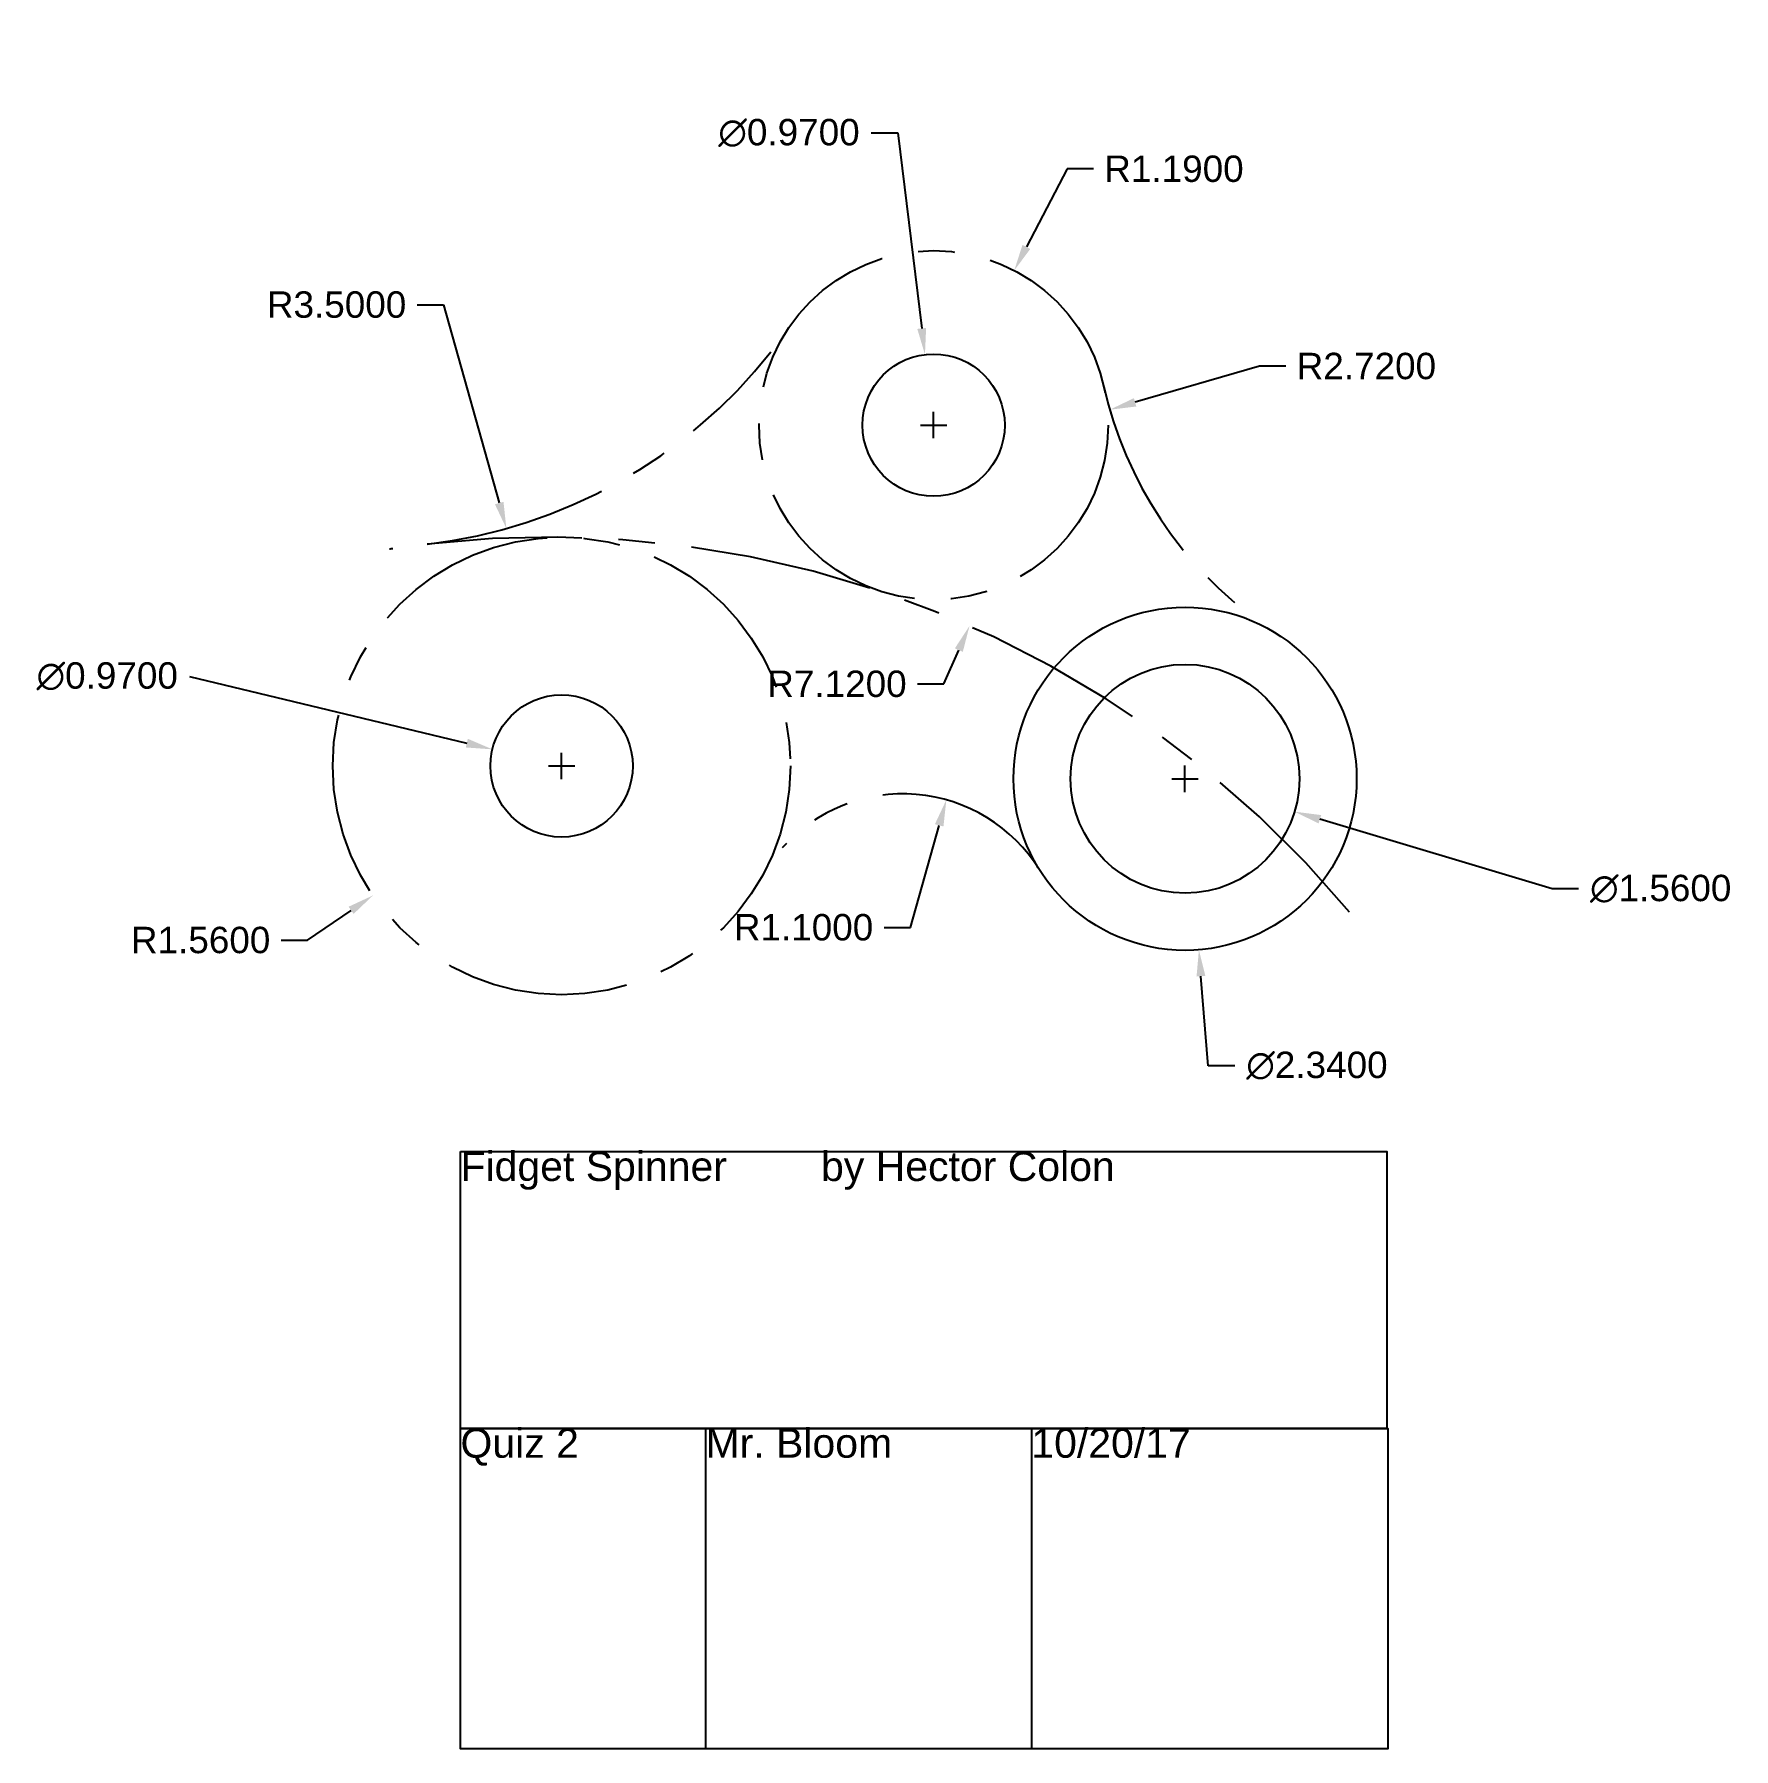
# Model space of a CAD drawing. Header units: inches. Extents: x 34.8 to 46.4, y 7 to 18.7.
import ezdxf

# ---------------------------------------------------------------- set-up
doc = ezdxf.new("R2010")
doc.units = ezdxf.units.IN
doc.header["$MEASUREMENT"] = 0
doc.linetypes.add('CENTER', pattern=[2, 1.25, -0.25, 0.25, -0.25])
doc.layers.add('1', color=5, linetype='CENTER')
doc.layers.add('2', color=1, linetype='Continuous')
doc.styles.get("Standard").update_dxf_attribs({"font": 'arial.ttf'})
doc.dimstyles.get("Standard").update_dxf_attribs({"dimtxt": 0.18, "dimasz": 0.18, "dimexe": 0.18, "dimexo": 0.0625, "dimgap": 0.09, "dimtad": 0, "dimtih": 1, "dimtoh": 1, "dimdec": 4, "dimzin": 0, "dimdsep": 46, "dimtxsty": 'Standard', "dimcen": 0.09, "dimadec": 0, "dimazin": 0, "dimtfac": 1, "dimtdec": 4, "dimtofl": 0, "dimtmove": 0, "dimatfit": 3, "dimfxl": 1, "dimtolj": 1, "dimtzin": 0, "dimarcsym": 0})

# ---------------------------------------------------------------- blocks, each defined once
blk = doc.blocks.new('*D3')
at = {"color": 0, "lineweight": -2, "transparency": 16777216}
for p, q in [((38.375, 13.587), (38.375, 13.767)), ((38.285, 13.677), (38.465, 13.677)), ((36.643, 12.489), (36.94, 12.692)), ((36.463, 12.489), (36.643, 12.489))]:
    blk.add_line(p, q, dxfattribs=at)
at = {"color": 0, "transparency": 16777216}
blk.add_solid([(36.923, 12.717), (36.957, 12.668), (37.089, 12.794)], dxfattribs=at)
at = {"layer": 'Defpoints', "color": 0, "transparency": 16777216}
for p in [(38.375, 13.677), (37.089, 12.794)]:
    blk.add_point(p, dxfattribs=at)
at = {"color": 0, "transparency": 16777216, "insert": (35.914, 12.489), "char_height": 0.18, "attachment_point": 5}
blk.add_mtext('\\A1;R1.5600', dxfattribs=at)
blk = doc.blocks.new('*D4')
at = {"color": 0, "lineweight": -2, "transparency": 16777216}
for p, q in [((42.626, 13.499), (42.626, 13.679)), ((42.536, 13.589), (42.716, 13.589)), ((42.785, 11.633), (42.735, 12.244)), ((42.965, 11.633), (42.785, 11.633))]:
    blk.add_line(p, q, dxfattribs=at)
at = {"color": 0, "transparency": 16777216}
blk.add_solid([(42.765, 12.246), (42.705, 12.241), (42.721, 12.423)], dxfattribs=at)
at = {"layer": 'Defpoints', "color": 0, "transparency": 16777216}
for p in [(42.532, 14.756), (42.721, 12.423)]:
    blk.add_point(p, dxfattribs=at)
at = {"color": 0, "transparency": 16777216, "insert": (43.526, 11.633), "char_height": 0.18, "attachment_point": 5}
blk.add_mtext('\\A1;∅2.3400', dxfattribs=at)
blk = doc.blocks.new('*D5')
at = {"color": 0, "lineweight": -2, "transparency": 16777216}
for p, q in [((42.626, 13.499), (42.626, 13.679)), ((42.536, 13.589), (42.716, 13.589)), ((45.129, 12.839), (43.546, 13.314)), ((45.309, 12.839), (45.129, 12.839))]:
    blk.add_line(p, q, dxfattribs=at)
at = {"color": 0, "transparency": 16777216}
blk.add_solid([(43.555, 13.342), (43.537, 13.285), (43.374, 13.365)], dxfattribs=at)
at = {"layer": 'Defpoints', "color": 0, "transparency": 16777216}
for p in [(41.879, 13.814), (43.374, 13.365)]:
    blk.add_point(p, dxfattribs=at)
at = {"color": 0, "transparency": 16777216, "insert": (45.87, 12.839), "char_height": 0.18, "attachment_point": 5}
blk.add_mtext('\\A1;∅1.5600', dxfattribs=at)
blk = doc.blocks.new('*D7')
at = {"color": 0, "lineweight": -2, "transparency": 16777216}
for p, q in [((40.755, 12.576), (40.95, 13.272)), ((40.575, 12.576), (40.755, 12.576))]:
    blk.add_line(p, q, dxfattribs=at)
at = {"color": 0, "transparency": 16777216}
blk.add_solid([(40.921, 13.28), (40.979, 13.264), (40.999, 13.446)], dxfattribs=at)
at = {"layer": 'Defpoints', "color": 0, "transparency": 16777216}
for p in [(40.999, 13.446), (40.701, 12.387)]:
    blk.add_point(p, dxfattribs=at)
at = {"color": 0, "transparency": 16777216, "insert": (40.025, 12.576), "char_height": 0.18, "attachment_point": 5}
blk.add_mtext('\\A1;R1.1000', dxfattribs=at)
blk = doc.blocks.new('*D8')
at = {"color": 0, "lineweight": -2, "transparency": 16777216}
for p, q in [((37.391, 16.822), (37.571, 16.822)), ((37.571, 16.822), (37.95, 15.47))]:
    blk.add_line(p, q, dxfattribs=at)
at = {"color": 0, "transparency": 16777216}
blk.add_solid([(37.979, 15.478), (37.921, 15.461), (37.999, 15.296)], dxfattribs=at)
at = {"layer": 'Defpoints', "color": 0, "transparency": 16777216}
for p in [(37.053, 18.666), (37.999, 15.296)]:
    blk.add_point(p, dxfattribs=at)
at = {"color": 0, "transparency": 16777216, "insert": (36.841, 16.822), "char_height": 0.18, "attachment_point": 5}
blk.add_mtext('\\A1;R3.5000', dxfattribs=at)
blk = doc.blocks.new('*D9')
at = {"color": 0, "lineweight": -2, "transparency": 16777216}
for p, q in [((40.982, 14.236), (41.084, 14.467)), ((40.802, 14.236), (40.982, 14.236))]:
    blk.add_line(p, q, dxfattribs=at)
at = {"color": 0, "transparency": 16777216}
blk.add_solid([(41.057, 14.479), (41.111, 14.455), (41.157, 14.632)], dxfattribs=at)
at = {"layer": 'Defpoints', "color": 0, "transparency": 16777216}
for p in [(41.157, 14.632), (38.283, 8.118)]:
    blk.add_point(p, dxfattribs=at)
at = {"color": 0, "transparency": 16777216, "insert": (40.253, 14.236), "char_height": 0.18, "attachment_point": 5}
blk.add_mtext('\\A1;R7.1200', dxfattribs=at)
blk = doc.blocks.new('*D10')
at = {"color": 0, "lineweight": -2, "transparency": 16777216}
for p, q in [((43.134, 16.403), (42.286, 16.157)), ((43.314, 16.403), (43.134, 16.403))]:
    blk.add_line(p, q, dxfattribs=at)
at = {"color": 0, "transparency": 16777216}
blk.add_solid([(42.278, 16.185), (42.294, 16.128), (42.113, 16.106)], dxfattribs=at)
at = {"layer": 'Defpoints', "color": 0, "transparency": 16777216}
for p in [(44.725, 16.865), (42.113, 16.106)]:
    blk.add_point(p, dxfattribs=at)
at = {"color": 0, "transparency": 16777216, "insert": (43.863, 16.403), "char_height": 0.18, "attachment_point": 5}
blk.add_mtext('\\A1;R2.7200', dxfattribs=at)
blk = doc.blocks.new('*D11')
at = {"color": 0, "lineweight": -2, "transparency": 16777216}
for p, q in [((41.822, 17.748), (41.545, 17.216)), ((42.002, 17.748), (41.822, 17.748)), ((40.912, 15.911), (40.912, 16.091)), ((40.822, 16.001), (41.002, 16.001))]:
    blk.add_line(p, q, dxfattribs=at)
at = {"color": 0, "transparency": 16777216}
blk.add_solid([(41.518, 17.23), (41.571, 17.202), (41.462, 17.056)], dxfattribs=at)
at = {"layer": 'Defpoints', "color": 0, "transparency": 16777216}
for p in [(41.462, 17.056), (40.912, 16.001)]:
    blk.add_point(p, dxfattribs=at)
at = {"color": 0, "transparency": 16777216, "insert": (42.551, 17.748), "char_height": 0.18, "attachment_point": 5}
blk.add_mtext('\\A1;R1.1900', dxfattribs=at)
blk = doc.blocks.new('*D12')
at = {"color": 0, "lineweight": -2, "transparency": 16777216}
for p, q in [((35.839, 14.288), (37.729, 13.833)), ((38.375, 13.587), (38.375, 13.767)), ((38.285, 13.677), (38.465, 13.677))]:
    blk.add_line(p, q, dxfattribs=at)
at = {"color": 0, "transparency": 16777216}
blk.add_solid([(37.736, 13.862), (37.722, 13.803), (37.904, 13.79)], dxfattribs=at)
at = {"layer": 'Defpoints', "color": 0, "transparency": 16777216}
for p in [(37.904, 13.79), (38.847, 13.563)]:
    blk.add_point(p, dxfattribs=at)
at = {"color": 0, "transparency": 16777216, "insert": (35.277, 14.288), "char_height": 0.18, "attachment_point": 5}
blk.add_mtext('\\A1;∅0.9700', dxfattribs=at)
blk = doc.blocks.new('*D13')
at = {"color": 0, "lineweight": -2, "transparency": 16777216}
for p, q in [((40.487, 17.993), (40.667, 17.993)), ((40.667, 17.993), (40.831, 16.661)), ((40.912, 15.911), (40.912, 16.091)), ((40.822, 16.001), (41.002, 16.001))]:
    blk.add_line(p, q, dxfattribs=at)
at = {"color": 0, "transparency": 16777216}
blk.add_solid([(40.861, 16.664), (40.801, 16.657), (40.853, 16.482)], dxfattribs=at)
at = {"layer": 'Defpoints', "color": 0, "transparency": 16777216}
for p in [(40.853, 16.482), (40.971, 15.519)]:
    blk.add_point(p, dxfattribs=at)
at = {"color": 0, "transparency": 16777216, "insert": (39.926, 17.993), "char_height": 0.18, "attachment_point": 5}
blk.add_mtext('\\A1;∅0.9700', dxfattribs=at)

msp = doc.modelspace()

# ---------------------------------------------------------------- linework, layer by layer
for p, q in [((39.35658, 9.15971), (39.35658, 6.97557)), ((41.57839, 9.15971), (41.57839, 6.97557))]:
    msp.add_line(p, q)
for points in [[(37.68585, 11.0468), (44.00139, 11.0468), (44.00139, 9.15971), (37.68585, 9.15971)], [(37.68585, 9.15971), (44.01014, 9.15971), (44.01014, 6.97557), (37.68585, 6.97557)]]:
    msp.add_lwpolyline(points, close=True)
msp.add_arc((38.28293, 8.11757), 7.12, 98.554707, 98.736023)
at = {"layer": '1'}
for centre, radius in [((40.91199, 16.00073), 1.19), ((38.37527, 13.6768), 1.56)]:
    msp.add_circle(centre, radius, dxfattribs=at)
for centre, radius, start, end in [((37.05299, 18.66611), 3.5, 276.650586, 321.761186), ((44.72536, 16.8646), 2.72, 192.764203, 234.315886), ((38.28293, 8.11757), 7.12, 39.853732, 96.650586), ((40.70138, 12.38653), 1.1, 31.999812, 138.33351)]:
    msp.add_arc(centre, radius, start, end, dxfattribs=at)
at = {"layer": '2'}
for centre, radius in [((40.91199, 16.00073), 0.485), ((42.62645, 13.58944), 1.17), ((42.62645, 13.58944), 0.78), ((38.37527, 13.6768), 0.485)]:
    msp.add_circle(centre, radius, dxfattribs=at)

# ---------------------------------------------------------------- texts
at = {"char_height": 0.2, "attachment_point": 1}
for s, width, insert in [('Fidget Spinner', 6.3155437, (37.68585, 11.0468)), ('\\pt1.6;by Hector Colon', 3.2889812, (40.14433, 11.0468)), ('Quiz 2', 1.6707325, (37.68585, 9.15971)), ('Mr. Bloom', 2.2218117, (39.35658, 9.15971)), ('10/20/17', 2.4317468, (41.57839, 9.15971))]:
    msp.add_mtext_dynamic_manual_height_columns(s, width=width, gutter_width=1, heights=[0], dxfattribs=dict(at, insert=insert))

# ---------------------------------------------------------------- dimensions: what is measured, and where the dimension line sits
for center, mpoint, picture, middle in [((37.05299, 18.66611), (37.99868, 15.29629), '*D8', (36.84107, 16.82196)), ((40.91199, 16.00073), (41.46153, 17.05624), '*D11', (42.55116, 17.74804)), ((44.72536, 16.8646), (42.11318, 16.10635), '*D10', (43.86325, 16.40261)), ((38.28293, 8.11757), (41.15663, 14.63188), '*D9', (40.25251, 14.23594)), ((38.37527, 13.6768), (37.08888, 12.79431), '*D3', (35.91385, 12.48863)), ((40.70138, 12.38653), (40.9985, 13.44564), '*D7', (40.02508, 12.576))]:
    dim = msp.add_radius_dim(center=center, mpoint=mpoint, dimstyle='Standard')
    dim.commit()
    dim.dimension.update_dxf_attribs({"geometry": picture, "text_midpoint": middle, "dimtype": 164})
for p1, p2, picture, middle in [((40.97117, 15.51935), (40.8528, 16.4821), '*D13', (39.92582, 17.99266)), ((42.53216, 14.75563), (42.72074, 12.42324), '*D4', (43.52588, 11.633)), ((38.84676, 13.56313), (37.90378, 13.79047), '*D12', (35.83856, 14.28836)), ((41.87935, 13.81358), (43.37355, 13.36529), '*D5', (45.87015, 12.83864))]:
    dim = msp.add_diameter_dim_2p(p1=p1, p2=p2, dimstyle='Standard')
    dim.commit()
    dim.dimension.update_dxf_attribs({"geometry": picture, "text_midpoint": middle, "dimtype": 163})

doc.saveas('drawing.dxf')
